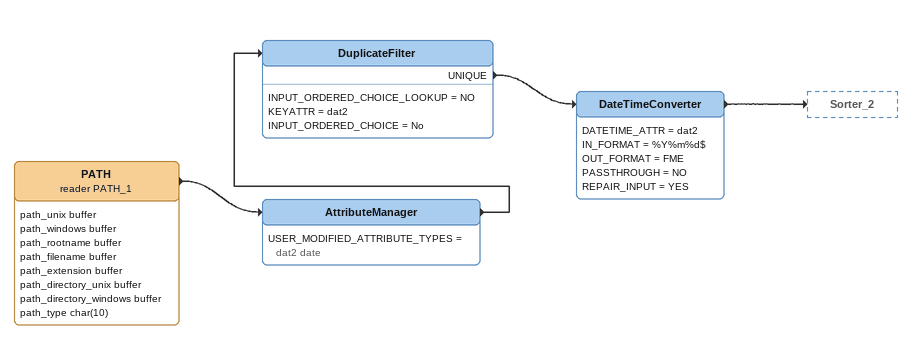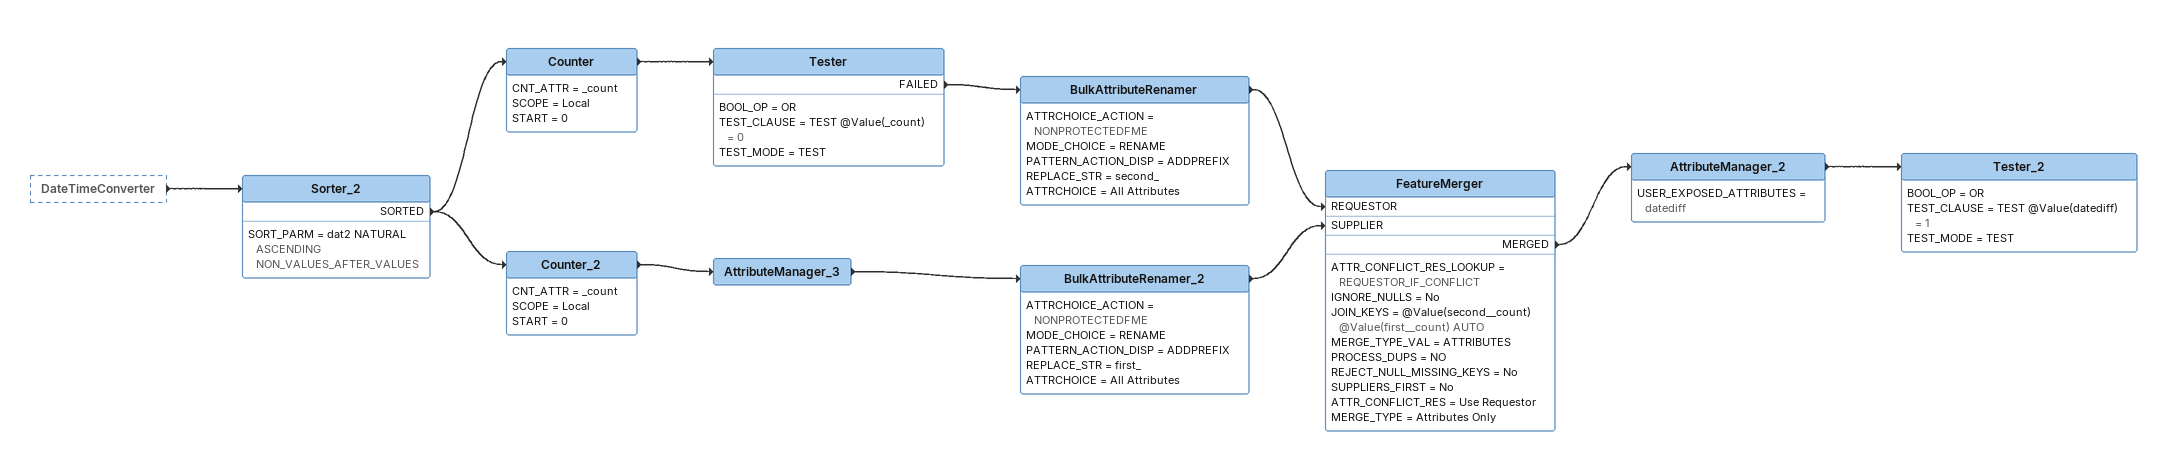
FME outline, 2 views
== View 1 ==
PATH (reader PATH_1)
    attributes: path_unix buffer, path_windows buffer, path_rootname buffer, path_filename buffer, path_extension buffer, path_directory_unix buffer, path_directory_windows buffer, path_type char(10)
    -> AttributeManager
AttributeManager
    USER_MODIFIED_ATTRIBUTE_TYPES = dat2 date
    -> DuplicateFilter
DuplicateFilter
    INPUT_ORDERED_CHOICE_LOOKUP = NO
    KEYATTR = dat2
    INPUT_ORDERED_CHOICE = No
    UNIQUE -> DateTimeConverter
DateTimeConverter
    DATETIME_ATTR = dat2
    IN_FORMAT = %Y%m%d$
    OUT_FORMAT = FME
    PASSTHROUGH = NO
    REPAIR_INPUT = YES
    -> Sorter_2

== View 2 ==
DateTimeConverter [outside]
    -> Sorter_2
Sorter_2
    SORT_PARM = dat2 NATURAL ASCENDING NON_VALUES_AFTER_VALUES
    SORTED -> Counter_2
    SORTED -> Counter
Counter
    CNT_ATTR = _count
    SCOPE = Local
    START = 0
    -> Tester
Tester
    BOOL_OP = OR
    TEST_CLAUSE = TEST @Value(_count) = 0
    TEST_MODE = TEST
    FAILED -> BulkAttributeRenamer
BulkAttributeRenamer
    ATTRCHOICE_ACTION = NONPROTECTEDFME
    MODE_CHOICE = RENAME
    PATTERN_ACTION_DISP = ADDPREFIX
    REPLACE_STR = second_
    ATTRCHOICE = All Attributes
    -> FeatureMerger [REQUESTOR]
Counter_2
    CNT_ATTR = _count
    SCOPE = Local
    START = 0
    -> AttributeManager_3
AttributeManager_3
    -> BulkAttributeRenamer_2
BulkAttributeRenamer_2
    ATTRCHOICE_ACTION = NONPROTECTEDFME
    MODE_CHOICE = RENAME
    PATTERN_ACTION_DISP = ADDPREFIX
    REPLACE_STR = first_
    ATTRCHOICE = All Attributes
    -> FeatureMerger [SUPPLIER]
FeatureMerger
    ATTR_CONFLICT_RES_LOOKUP = REQUESTOR_IF_CONFLICT
    IGNORE_NULLS = No
    JOIN_KEYS = @Value(second__count) @Value(first__count) AUTO
    MERGE_TYPE_VAL = ATTRIBUTES
    PROCESS_DUPS = NO
    REJECT_NULL_MISSING_KEYS = No
    SUPPLIERS_FIRST = No
    ATTR_CONFLICT_RES = Use Requestor
    MERGE_TYPE = Attributes Only
    MERGED -> AttributeManager_2
AttributeManager_2
    USER_EXPOSED_ATTRIBUTES = datediff
    -> Tester_2
Tester_2
    BOOL_OP = OR
    TEST_CLAUSE = TEST @Value(datediff) = 1
    TEST_MODE = TEST
